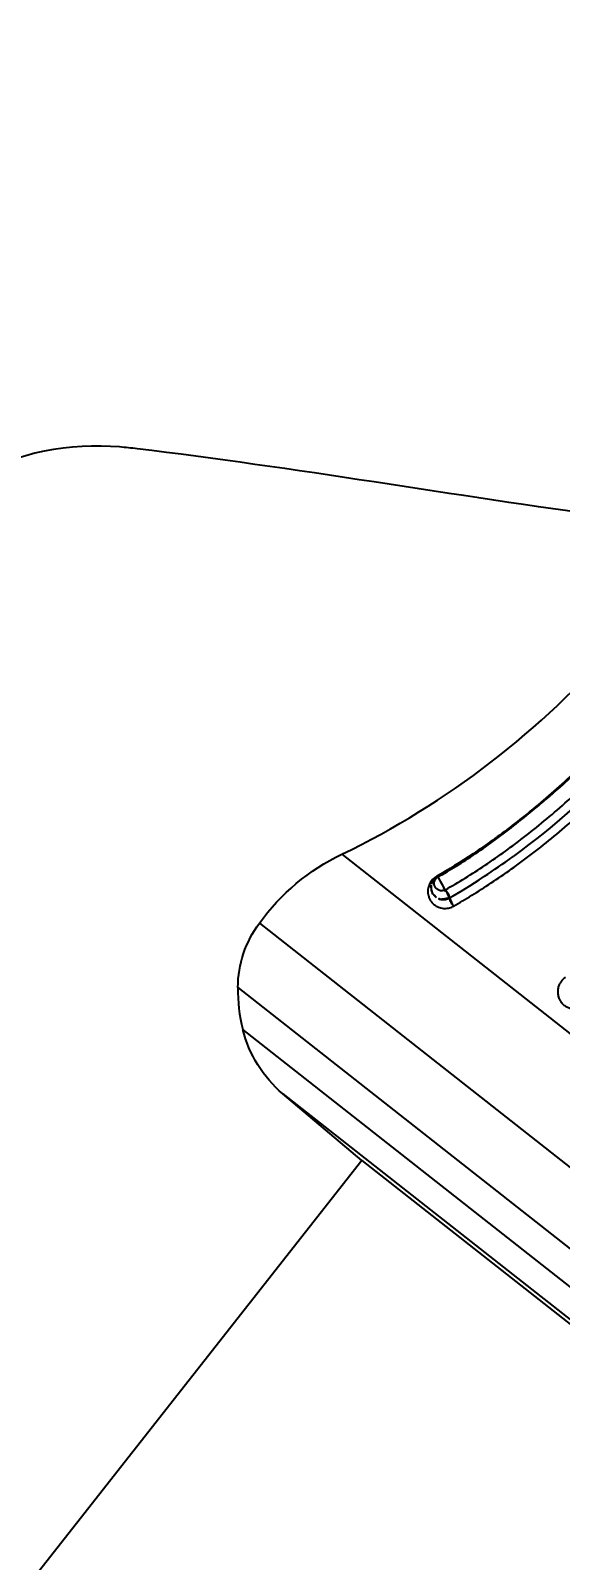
# Model space of a CAD drawing. Header units: millimetres. Extents: x 1145859089 to 1147511753, y -1047484727 to -1047247487.
# Drawn here: x 1146994914.2 to 1146994935.7, y -1047433941 to -1047433879 of the extents above; entities that cross this region are included whole.
import ezdxf
from ezdxf.xclip import XClip

# ---------------------------------------------------------------- set-up
doc = ezdxf.new("R2010")
doc.units = ezdxf.units.MM
doc.header["$LTSCALE"] = 100
doc.header["$MEASUREMENT"] = 0
doc.header["$XCLIPFRAME"] = 2
doc.layers.get('0').update_dxf_attribs({"linetype": 'CONTINUOUS'})
for name, color, linetype in [('XREF', 135, 'CONTINUOUS'), ('단지배치도$0$S240910', 33, 'CONTINUOUS'), ('단지배치도$0$W240910', 135, 'CONTINUOUS')]:
    doc.layers.add(name, color=color, linetype=linetype)
doc.styles.add('단지배치도$0$WS1', font='romans.shx', dxfattribs={"width": 0.8, "bigfont": 'whgtxt.shx'})

# ---------------------------------------------------------------- blocks, each defined once
blk = doc.blocks.new('단지배치도$0$zw$9902')
at = {"layer": '단지배치도$0$W240910', "linetype": 'ByBlock', "ltscale": 20}
for p, q in [((65227.368, -62574.344), (65187.605, -62543.074)), ((65184.257, -62545.867), (65225.443, -62578.256)), ((65183.386, -62548.467), (65223.122, -62579.715)), ((65221.422, -62579.918), (65183.59, -62550.167)), ((65188.404, -62555.473), (65185.21, -62552.775)), ((65185.211, -62552.775), (65218.505, -62578.957)), ((65188.404, -62555.473), (65141.442, -62615.192)), ((65188.404, -62555.473), (65215.131, -62576.49))]:
    blk.add_line(p, q, dxfattribs=at)
for centre, radius, start, end in [((65172.611, -62512.043), 34.458, 295.78799, 319.39685), ((65190.057, -62548.546), 6.672, 179.31208, 194.06207)]:
    blk.add_arc(centre, radius, start, end, dxfattribs=at)
for points, knots in [([(65199.548, -62529.816), (65199.256, -62529.517), (65192.582, -62528.632), (65185.35, -62527.362), (65176.893, -62526.375), (65173.157, -62526.979), (65160.54, -62540.786), (65149.766, -62553.566), (65139.48, -62565.27)], [0, 0, 0, 0, 1.099982, 20.542667, 21.27525, 27.305259, 30.651338, 77.40869, 77.40869, 77.40869, 77.40869]), ([(65200.718, -62535.999), (65200.296, -62536.466), (65199.398, -62537.434), (65197.874, -62538.974), (65196.184, -62540.546), (65194.474, -62541.96), (65192.901, -62543.086), (65191.911, -62543.693), (65191.438, -62543.962)], [0, 0, 0, 0, 0.166667, 0.333333, 0.5, 0.666667, 0.833333, 1, 1, 1, 1]), ([(65191.485, -62543.989), (65191.972, -62543.717), (65192.989, -62543.1), (65194.647, -62541.864), (65196.355, -62540.453), (65197.991, -62538.915), (65199.507, -62537.367), (65200.379, -62536.44), (65200.79, -62536.001)], [0, 0, 0, 0, 0.166667, 0.333333, 0.5, 0.666667, 0.833333, 1, 1, 1, 1]), ([(65191.788, -62544.512), (65192.318, -62544.21), (65193.397, -62543.543), (65195.049, -62542.357), (65196.742, -62540.933), (65198.394, -62539.401), (65199.878, -62537.884), (65200.793, -62536.9), (65201.231, -62536.418)], [0, 0, 0, 0, 0.166667, 0.333333, 0.5, 0.666667, 0.833333, 1, 1, 1, 1]), ([(65194.717, -62541.775), (65196.111, -62540.685), (65198.15, -62538.79), (65200.077, -62536.74), (65200.756, -62535.992)], [1.818967, 1.818967, 1.818967, 1.818967, 38.297208, 58.78155, 58.78155, 58.78155, 58.78155]), ([(65192.121, -62545.17), (65192.601, -62544.898), (65193.615, -62544.28), (65195.315, -62543.071), (65197.063, -62541.633), (65198.791, -62540.029), (65200.415, -62538.382), (65201.338, -62537.38), (65201.772, -62536.901)], [0, 0, 0, 0, 0.166667, 0.333333, 0.5, 0.666667, 0.833333, 1, 1, 1, 1]), ([(65200.888, -62537.322), (65200.385, -62537.864), (65198.381, -62539.965), (65196.252, -62541.905), (65194.531, -62543.162)], [4.278377, 4.278377, 4.278377, 4.278377, 7.084866, 15.302554, 15.302554, 15.302554, 15.302554]), ([(65196.397, -62540.37), (65196.287, -62540.464), (65195.964, -62540.746), (65195.388, -62541.234), (65194.614, -62541.854), (65193.727, -62542.519), (65192.699, -62543.227), (65191.893, -62543.724), (65191.458, -62543.974)], [0.5751931, 0.5751931, 0.5751931, 0.5751931, 0.6153846, 0.6923077, 0.7692308, 0.8461538, 0.9230769, 1, 1, 1, 1]), ([(65191.952, -62544.839), (65192.352, -62544.611), (65193.084, -62544.179), (65194.136, -62543.443), (65194.531, -62543.162)], [0, 0, 0, 0, 0.1666667, 0.2715337, 0.2715337, 0.2715337, 0.2715337]), ([(65191.438, -62543.962), (65191.414, -62543.975), (65191.367, -62544.006), (65191.297, -62544.062), (65191.236, -62544.128), (65191.186, -62544.199), (65191.146, -62544.276), (65191.114, -62544.36), (65191.09, -62544.449), (65191.077, -62544.545), (65191.081, -62544.648), (65191.102, -62544.759), (65191.144, -62544.876), (65191.207, -62544.982), (65191.284, -62545.071), (65191.369, -62545.141), (65191.461, -62545.196), (65191.558, -62545.235), (65191.659, -62545.259), (65191.762, -62545.268), (65191.864, -62545.261), (65191.96, -62545.241), (65192.047, -62545.211), (65192.097, -62545.185), (65192.121, -62545.17)], [0, 0, 0, 0, 0.045455, 0.090909, 0.136364, 0.181818, 0.227273, 0.272727, 0.318182, 0.363636, 0.409091, 0.454545, 0.5, 0.545455, 0.590909, 0.636364, 0.681818, 0.727273, 0.772727, 0.818182, 0.863636, 0.909091, 0.954545, 1, 1, 1, 1]), ([(65191.284, -62544.684), (65191.263, -62544.65), (65191.209, -62544.53), (65191.192, -62544.386), (65191.224, -62544.272)], [0, 0, 0, 0, 0.227922, 1, 1, 1, 1]), ([(65191.23, -62544.561), (65191.219, -62544.528), (65191.204, -62544.455), (65191.205, -62544.357), (65191.217, -62544.297), (65191.224, -62544.272)], [0.5722293, 0.5722293, 0.5722293, 0.5722293, 0.625, 0.6875, 0.7332749, 0.7332749, 0.7332749, 0.7332749]), ([(65191.224, -62544.272), (65191.226, -62544.264), (65191.239, -62544.223), (65191.27, -62544.155), (65191.325, -62544.078), (65191.389, -62544.017), (65191.435, -62543.986), (65191.458, -62543.974)], [0.7332749, 0.7332749, 0.7332749, 0.7332749, 0.75, 0.8125, 0.875, 0.9375, 1, 1, 1, 1]), ([(65191.485, -62543.989), (65191.463, -62544.002), (65191.425, -62544.033), (65191.384, -62544.084), (65191.353, -62544.14), (65191.338, -62544.2), (65191.334, -62544.267), (65191.347, -62544.332), (65191.371, -62544.391), (65191.402, -62544.438), (65191.439, -62544.475), (65191.479, -62544.505), (65191.521, -62544.528), (65191.566, -62544.544), (65191.615, -62544.551), (65191.664, -62544.55), (65191.711, -62544.542), (65191.753, -62544.529), (65191.777, -62544.518), (65191.788, -62544.512)], [0, 0, 0, 0, 0.058824, 0.117647, 0.176471, 0.235294, 0.294118, 0.352941, 0.411765, 0.470588, 0.529412, 0.588235, 0.647059, 0.705882, 0.764706, 0.823529, 0.882353, 0.941176, 1, 1, 1, 1]), ([(65191.485, -62543.989), (65191.461, -62543.982), (65191.447, -62543.99), (65191.434, -62544), (65191.429, -62544.004), (65191.428, -62544.005)], [0.3963075, 0.3963075, 0.3963075, 0.3963075, 0.4565302, 0.488611, 0.4993046, 0.4993046, 0.4993046, 0.4993046]), ([(65191.428, -62544.005), (65191.43, -62544.005), (65191.438, -62544.006), (65191.447, -62544.008), (65191.485, -62543.989)], [0.79887849, 0.79887849, 0.79887849, 0.79887849, 0.82392641, 0.87012255, 0.87012255, 0.87012255, 0.87012255]), ([(65191.421, -62544.818), (65191.401, -62544.804), (65191.353, -62544.766), (65191.31, -62544.716), (65191.288, -62544.682), (65191.284, -62544.684)], [0.3928495, 0.3928495, 0.3928495, 0.3928495, 0.4375, 0.5, 0.5020966, 0.5020966, 0.5020966, 0.5020966]), ([(65191.952, -62544.839), (65191.926, -62544.855), (65191.872, -62544.882), (65191.789, -62544.902), (65191.71, -62544.909), (65191.648, -62544.905), (65191.613, -62544.899), (65191.606, -62544.9)], [0, 0, 0, 0, 0.0625, 0.125, 0.1875, 0.25, 0.2602984, 0.2602984, 0.2602984, 0.2602984]), ([(65191.744, -62544.558), (65191.744, -62544.554), (65191.742, -62544.544), (65191.741, -62544.536), (65191.788, -62544.512)], [0.79887849, 0.79887849, 0.79887849, 0.79887849, 0.82392641, 0.86835656, 0.86835656, 0.86835656, 0.86835656]), ([(65191.744, -62544.558), (65191.752, -62544.555), (65191.773, -62544.548), (65191.794, -62544.538), (65191.788, -62544.512)], [3.4182202, 3.4182202, 3.4182202, 3.4182202, 3.4632361, 3.5466102, 3.5466102, 3.5466102, 3.5466102])]:
    blk.add_open_spline(points, degree=3, knots=knots, dxfattribs=at)
for points in [[(65184.256, -62545.867), (65185.113, -62544.675), (65186.275, -62543.705), (65187.602, -62543.069)], [(65191.438, -62543.962), (65191.448, -62543.971), (65191.454, -62543.975), (65191.457, -62543.973)], [(65191.458, -62543.974), (65191.462, -62543.971), (65191.472, -62543.976), (65191.485, -62543.989)], [(65191.606, -62544.9), (65191.529, -62544.886), (65191.466, -62544.85), (65191.421, -62544.818)], [(65191.952, -62544.839), (65191.957, -62544.835), (65191.957, -62544.809), (65191.932, -62544.74), (65191.889, -62544.654), (65191.837, -62544.568), (65191.801, -62544.524), (65191.788, -62544.512)], [(65191.955, -62544.843), (65191.949, -62544.845), (65191.947, -62544.866), (65191.973, -62544.938), (65192.019, -62545.03), (65192.075, -62545.119), (65192.108, -62545.158), (65192.121, -62545.17)], [(65183.388, -62548.467), (65183.394, -62547.534), (65183.703, -62546.611), (65184.256, -62545.867)], [(65196.646, -62548.057), (65196.613, -62548.079), (65196.551, -62548.13), (65196.465, -62548.228), (65196.395, -62548.347), (65196.347, -62548.489), (65196.329, -62548.649), (65196.351, -62548.817), (65196.413, -62548.974), (65196.506, -62549.105), (65196.618, -62549.204), (65196.739, -62549.275), (65196.861, -62549.316), (65196.982, -62549.334), (65197.105, -62549.33), (65197.223, -62549.307), (65197.332, -62549.266), (65197.395, -62549.228), (65197.425, -62549.207)], [(65185.211, -62552.775), (65184.416, -62552.1), (65183.836, -62551.173), (65183.584, -62550.168)]]:
    blk.add_open_spline(points, degree=3, dxfattribs=at)
at = {"layer": '단지배치도$0$S240910', "style": '단지배치도$0$WS1', "width": 0.8}
blk.add_text('FH:32.00', height=1200, dxfattribs=at).set_placement((60354.833, -63274.832))
blk = doc.blocks.new('단지배치도')
blk.add_blockref('단지배치도$0$zw$9902', (141034.193, 142437.157))

msp = doc.modelspace()

# ---------------------------------------------------------------- block references
at = {"layer": 'XREF'}
ref = msp.add_blockref('단지배치도', (1146788705.034274, -1047513806.462535), dxfattribs=at)
XClip(ref).set_block_clipping_path([(72982.4064819524, 34919.7593965298), (360382.4067475507, 255319.7593436697)])

doc.saveas('drawing.dxf')
